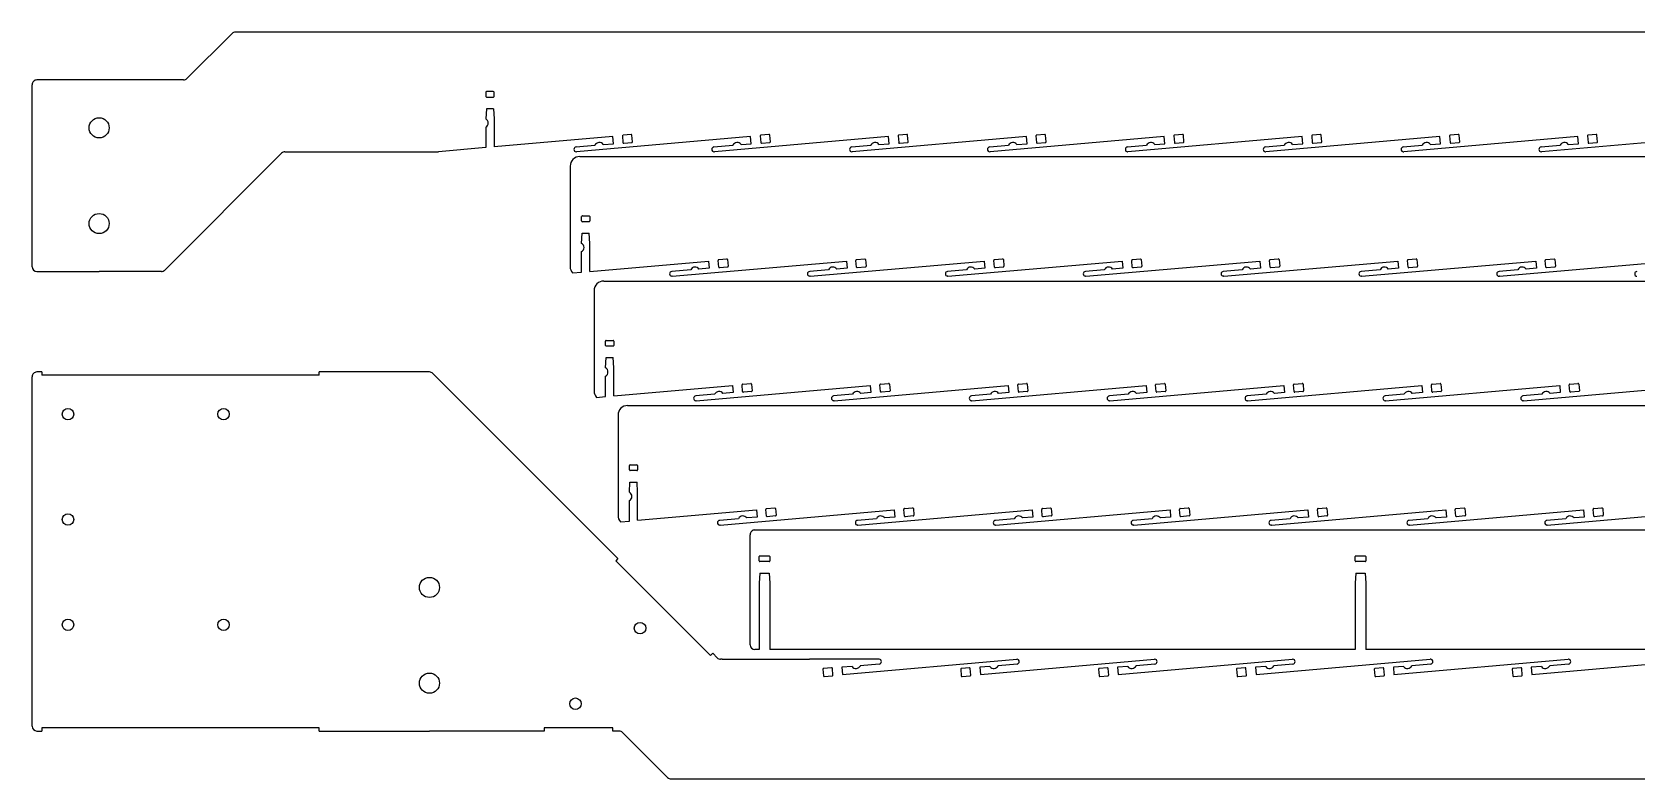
# Model space of a CAD drawing. Header units: millimetres. Extents: x 44 to 1141, y 79 to 235.
# Drawn here: x 43.6 to 378.9, y 79.4 to 235.4 of the extents above; entities that cross this region are included whole.
import ezdxf

# ---------------------------------------------------------------- set-up
doc = ezdxf.new("R2010")
doc.units = ezdxf.units.MM
doc.layers.add('View', color=7, linetype='CONTINUOUS')

msp = doc.modelspace()

# ---------------------------------------------------------------- linework, layer by layer
at = {"layer": 'View'}
for p, q in [((75.996, 225.736), (85.41, 235.15)), ((1007.17, 235.442), (86.117, 235.443)), ((57.644, 225.443), (44.644, 225.443)), ((75.289, 225.443), (57.644, 225.443)), ((43.644, 186.443), (43.644, 224.443)), ((138.444, 222.893), (138.444, 221.993)), ((139.994, 223.043), (138.594, 223.043)), ((138.594, 221.843), (139.994, 221.843)), ((140.144, 221.993), (140.144, 222.893)), ((138.544, 219.443), (138.444, 217.309)), ((140.044, 219.443), (138.544, 219.443)), ((140.044, 219.443), (140.144, 217.309)), ((138.444, 215.577), (138.444, 211.306)), ((140.144, 217.309), (140.144, 211.455)), ((138.444, 211.306), (128.571, 210.443)), ((164.949, 213.625), (140.144, 211.455)), ((157.283, 211.449), (161.229, 211.794)), ((193.749, 213.625), (157.371, 210.443)), ((162.954, 211.945), (165.08, 212.131)), ((165.08, 212.131), (164.949, 213.625)), ((166.946, 213.75), (167.068, 212.355)), ((168.776, 214.06), (167.082, 213.912)), ((167.23, 212.219), (168.924, 212.367)), ((169.06, 212.529), (168.938, 213.924)), ((186.083, 211.449), (190.029, 211.794)), ((222.549, 213.625), (186.171, 210.443)), ((191.754, 211.945), (193.88, 212.131)), ((193.88, 212.131), (193.749, 213.625)), ((195.746, 213.75), (195.868, 212.355)), ((197.576, 214.06), (195.882, 213.912)), ((196.03, 212.219), (197.724, 212.367)), ((197.86, 212.529), (197.738, 213.924)), ((214.883, 211.449), (218.829, 211.794)), ((251.349, 213.625), (214.971, 210.442)), ((220.554, 211.945), (222.68, 212.131)), ((222.68, 212.131), (222.549, 213.625)), ((224.546, 213.75), (224.668, 212.355)), ((226.376, 214.06), (224.682, 213.912)), ((224.83, 212.219), (226.524, 212.367)), ((226.66, 212.529), (226.538, 213.924)), ((243.683, 211.449), (247.629, 211.794)), ((280.149, 213.625), (243.771, 210.442)), ((249.354, 211.945), (251.48, 212.131)), ((251.48, 212.131), (251.349, 213.625)), ((253.346, 213.75), (253.468, 212.355)), ((255.176, 214.06), (253.482, 213.912)), ((253.63, 212.219), (255.324, 212.367)), ((255.46, 212.529), (255.338, 213.924)), ((272.483, 211.449), (276.429, 211.794)), ((308.949, 213.625), (272.571, 210.442)), ((278.154, 211.945), (280.28, 212.131)), ((280.28, 212.131), (280.149, 213.625)), ((282.146, 213.75), (282.268, 212.355)), ((283.976, 214.06), (282.282, 213.912)), ((282.43, 212.219), (284.124, 212.367)), ((284.26, 212.529), (284.138, 213.924)), ((301.283, 211.449), (305.229, 211.794)), ((337.749, 213.625), (301.371, 210.442)), ((306.954, 211.945), (309.08, 212.131)), ((309.08, 212.131), (308.949, 213.625)), ((310.946, 213.75), (311.068, 212.355)), ((312.776, 214.06), (311.082, 213.912)), ((311.23, 212.219), (312.924, 212.367)), ((313.06, 212.529), (312.938, 213.924)), ((330.083, 211.449), (334.029, 211.794)), ((366.549, 213.625), (330.171, 210.442)), ((335.754, 211.945), (337.88, 212.131)), ((337.88, 212.131), (337.749, 213.625)), ((339.746, 213.75), (339.868, 212.355)), ((341.576, 214.06), (339.882, 213.912)), ((340.03, 212.219), (341.724, 212.367)), ((341.86, 212.529), (341.738, 213.924)), ((358.883, 211.449), (362.829, 211.794)), ((395.349, 213.625), (358.971, 210.442)), ((364.554, 211.945), (366.68, 212.131)), ((366.68, 212.131), (366.549, 213.625)), ((368.546, 213.75), (368.668, 212.355)), ((370.376, 214.06), (368.682, 213.912)), ((368.83, 212.219), (370.524, 212.367)), ((370.66, 212.529), (370.538, 213.924)), ((71.351, 185.736), (95.766, 210.15)), ((96.473, 210.443), (128.571, 210.443)), ((157.283, 210.443), (157.371, 210.443)), ((158.044, 209.443), (993.244, 209.442)), ((186.083, 210.443), (186.171, 210.443)), ((214.883, 210.442), (214.971, 210.442)), ((243.683, 210.442), (243.771, 210.442)), ((272.483, 210.442), (272.571, 210.442)), ((301.283, 210.442), (301.371, 210.442)), ((330.083, 210.442), (330.171, 210.442)), ((358.883, 210.442), (358.971, 210.442)), ((156.044, 207.443), (156.044, 186.443)), ((158.444, 195.993), (158.444, 196.893)), ((158.594, 197.043), (159.994, 197.043)), ((159.994, 195.843), (158.594, 195.843)), ((160.144, 196.893), (160.144, 195.993)), ((158.444, 191.309), (158.544, 193.443)), ((158.544, 193.443), (160.044, 193.443)), ((160.144, 191.309), (160.044, 193.443)), ((160.144, 185.455), (160.144, 191.309)), ((158.444, 185.306), (158.444, 189.577)), ((187.068, 186.355), (186.946, 187.75)), ((187.082, 187.912), (188.776, 188.06)), ((188.938, 187.924), (189.06, 186.529)), ((215.868, 186.355), (215.746, 187.75)), ((215.882, 187.912), (217.576, 188.06)), ((217.738, 187.924), (217.86, 186.529)), ((244.668, 186.355), (244.546, 187.75)), ((244.682, 187.912), (246.376, 188.06)), ((246.538, 187.924), (246.66, 186.529)), ((273.468, 186.355), (273.346, 187.75)), ((273.482, 187.912), (275.176, 188.06)), ((275.338, 187.924), (275.46, 186.529)), ((302.268, 186.355), (302.146, 187.75)), ((302.282, 187.912), (303.976, 188.06)), ((304.138, 187.924), (304.26, 186.529)), ((331.068, 186.355), (330.946, 187.75)), ((331.082, 187.912), (332.776, 188.06)), ((332.938, 187.924), (333.06, 186.529)), ((359.868, 186.355), (359.746, 187.75)), ((359.882, 187.912), (361.576, 188.06)), ((361.738, 187.924), (361.86, 186.529)), ((44.644, 185.443), (57.644, 185.443)), ((70.644, 185.443), (57.644, 185.443)), ((156.528, 185.139), (158.444, 185.306)), ((160.144, 185.455), (184.949, 187.625)), ((181.229, 185.794), (177.283, 185.449)), ((177.371, 184.443), (177.283, 184.443)), ((177.371, 184.443), (213.749, 187.625)), ((185.08, 186.131), (182.954, 185.945)), ((184.949, 187.625), (185.08, 186.131)), ((188.924, 186.367), (187.23, 186.219)), ((210.029, 185.794), (206.083, 185.449)), ((206.171, 184.442), (206.083, 184.442)), ((206.171, 184.442), (242.549, 187.625)), ((213.88, 186.131), (211.754, 185.945)), ((213.749, 187.625), (213.88, 186.131)), ((217.724, 186.367), (216.03, 186.219)), ((238.829, 185.794), (234.883, 185.449)), ((234.971, 184.442), (234.883, 184.442)), ((234.971, 184.442), (271.349, 187.625)), ((242.68, 186.131), (240.554, 185.945)), ((242.549, 187.625), (242.68, 186.131)), ((246.524, 186.367), (244.83, 186.219)), ((267.629, 185.794), (263.683, 185.449)), ((263.771, 184.442), (263.683, 184.442)), ((263.771, 184.442), (300.149, 187.625)), ((271.48, 186.131), (269.354, 185.945)), ((271.349, 187.625), (271.48, 186.131)), ((275.324, 186.367), (273.63, 186.219)), ((296.429, 185.794), (292.483, 185.449)), ((292.571, 184.442), (292.483, 184.442)), ((292.571, 184.442), (328.949, 187.625)), ((300.28, 186.131), (298.154, 185.945)), ((300.149, 187.625), (300.28, 186.131)), ((304.124, 186.367), (302.43, 186.219)), ((325.229, 185.794), (321.283, 185.449)), ((321.371, 184.442), (321.283, 184.442)), ((321.371, 184.442), (357.749, 187.625)), ((329.08, 186.131), (326.954, 185.945)), ((328.949, 187.625), (329.08, 186.131)), ((332.924, 186.367), (331.23, 186.219)), ((354.029, 185.794), (350.083, 185.449)), ((350.171, 184.442), (350.083, 184.442)), ((350.171, 184.442), (386.549, 187.625)), ((357.88, 186.131), (355.754, 185.945)), ((357.749, 187.625), (357.88, 186.131)), ((361.724, 186.367), (360.03, 186.219)), ((161.044, 181.443), (161.044, 160.443)), ((163.044, 183.443), (998.244, 183.442)), ((163.594, 171.043), (164.994, 171.043)), ((163.444, 169.993), (163.444, 170.893)), ((164.994, 169.843), (163.594, 169.843)), ((165.144, 170.893), (165.144, 169.993)), ((45.644, 164.443), (44.644, 164.443)), ((45.644, 164.443), (45.644, 163.784)), ((104.644, 164.443), (103.644, 164.443)), ((103.644, 163.784), (103.644, 164.443)), ((126.644, 164.443), (104.644, 164.443)), ((163.444, 165.309), (163.544, 167.443)), ((163.544, 167.443), (165.044, 167.443)), ((165.144, 165.309), (165.044, 167.443)), ((165.144, 159.455), (165.144, 165.309)), ((43.644, 90.443), (43.644, 163.443)), ((103.644, 163.784), (45.644, 163.784)), ((127.351, 164.15), (165.319, 126.182)), ((163.444, 159.306), (163.444, 163.577)), ((165.144, 159.455), (189.949, 161.625)), ((182.371, 158.443), (218.749, 161.625)), ((189.949, 161.625), (190.08, 160.131)), ((192.068, 160.355), (191.946, 161.75)), ((192.082, 161.912), (193.776, 162.06)), ((193.938, 161.924), (194.06, 160.529)), ((211.171, 158.442), (247.549, 161.625)), ((218.749, 161.625), (218.88, 160.131)), ((220.868, 160.355), (220.746, 161.75)), ((220.882, 161.912), (222.576, 162.06)), ((222.738, 161.924), (222.86, 160.529)), ((239.971, 158.442), (276.349, 161.625)), ((247.549, 161.625), (247.68, 160.131)), ((249.668, 160.355), (249.546, 161.75)), ((249.682, 161.912), (251.376, 162.06)), ((251.538, 161.924), (251.66, 160.529)), ((268.771, 158.442), (305.149, 161.625)), ((276.349, 161.625), (276.48, 160.131)), ((278.468, 160.355), (278.346, 161.75)), ((278.482, 161.912), (280.176, 162.06)), ((280.338, 161.924), (280.46, 160.529)), ((297.571, 158.442), (333.949, 161.625)), ((305.149, 161.625), (305.28, 160.131)), ((307.268, 160.355), (307.146, 161.75)), ((307.282, 161.912), (308.976, 162.06)), ((309.138, 161.924), (309.26, 160.529)), ((326.371, 158.442), (362.749, 161.625)), ((333.949, 161.625), (334.08, 160.131)), ((336.068, 160.355), (335.946, 161.75)), ((336.082, 161.912), (337.776, 162.06)), ((337.938, 161.924), (338.06, 160.529)), ((355.171, 158.442), (391.549, 161.625)), ((362.749, 161.625), (362.88, 160.131)), ((364.868, 160.355), (364.746, 161.75)), ((364.882, 161.912), (366.576, 162.06)), ((366.738, 161.924), (366.86, 160.529)), ((161.528, 159.139), (163.444, 159.306)), ((186.229, 159.794), (182.283, 159.449)), ((182.371, 158.443), (182.283, 158.443)), ((190.08, 160.131), (187.954, 159.945)), ((193.924, 160.367), (192.23, 160.219)), ((215.029, 159.794), (211.083, 159.449)), ((211.171, 158.442), (211.083, 158.442)), ((218.88, 160.131), (216.754, 159.945)), ((222.724, 160.367), (221.03, 160.219)), ((243.829, 159.794), (239.883, 159.449)), ((239.971, 158.442), (239.883, 158.442)), ((247.68, 160.131), (245.554, 159.945)), ((251.524, 160.367), (249.83, 160.219)), ((272.629, 159.794), (268.683, 159.449)), ((268.771, 158.442), (268.683, 158.442)), ((276.48, 160.131), (274.354, 159.945)), ((280.324, 160.367), (278.63, 160.219)), ((301.429, 159.794), (297.483, 159.449)), ((297.571, 158.442), (297.483, 158.442)), ((305.28, 160.131), (303.154, 159.945)), ((309.124, 160.367), (307.43, 160.219)), ((330.229, 159.794), (326.283, 159.449)), ((326.371, 158.442), (326.283, 158.442)), ((334.08, 160.131), (331.954, 159.945)), ((337.924, 160.367), (336.23, 160.219)), ((359.029, 159.794), (355.083, 159.449)), ((355.171, 158.442), (355.083, 158.442)), ((362.88, 160.131), (360.754, 159.945)), ((366.724, 160.367), (365.03, 160.219)), ((166.044, 155.443), (166.044, 134.443)), ((168.044, 157.443), (1003.24, 157.442)), ((168.444, 143.993), (168.444, 144.893)), ((168.594, 145.043), (169.994, 145.043)), ((170.144, 144.893), (170.144, 143.993)), ((168.444, 139.309), (168.544, 141.443)), ((168.544, 141.443), (170.044, 141.443)), ((169.994, 143.843), (168.594, 143.843)), ((170.144, 139.309), (170.044, 141.443)), ((168.444, 133.306), (168.444, 137.577)), ((170.144, 133.455), (170.144, 139.309)), ((170.144, 133.455), (194.949, 135.625)), ((187.371, 132.443), (223.749, 135.625)), ((195.08, 134.131), (192.954, 133.945)), ((194.949, 135.625), (195.08, 134.131)), ((197.068, 134.355), (196.946, 135.75)), ((197.082, 135.912), (198.776, 136.06)), ((198.924, 134.367), (197.23, 134.219)), ((198.938, 135.924), (199.06, 134.529)), ((216.171, 132.442), (252.549, 135.625)), ((223.88, 134.131), (221.754, 133.945)), ((223.749, 135.625), (223.88, 134.131)), ((225.868, 134.355), (225.746, 135.75)), ((225.882, 135.912), (227.576, 136.06)), ((227.724, 134.367), (226.03, 134.219)), ((227.738, 135.924), (227.86, 134.529)), ((244.971, 132.442), (281.349, 135.625)), ((252.68, 134.131), (250.554, 133.945)), ((252.549, 135.625), (252.68, 134.131)), ((254.668, 134.355), (254.546, 135.75)), ((254.682, 135.912), (256.376, 136.06)), ((256.524, 134.367), (254.83, 134.219)), ((256.538, 135.924), (256.66, 134.529)), ((273.771, 132.442), (310.149, 135.625)), ((281.48, 134.131), (279.354, 133.945)), ((281.349, 135.625), (281.48, 134.131)), ((283.468, 134.355), (283.346, 135.75)), ((283.482, 135.912), (285.176, 136.06)), ((285.324, 134.367), (283.63, 134.219)), ((285.338, 135.924), (285.46, 134.529)), ((302.571, 132.442), (338.949, 135.625)), ((310.28, 134.131), (308.154, 133.945)), ((310.149, 135.625), (310.28, 134.131)), ((312.268, 134.355), (312.146, 135.75)), ((312.282, 135.912), (313.976, 136.06)), ((314.124, 134.367), (312.43, 134.219)), ((314.138, 135.924), (314.26, 134.529)), ((331.371, 132.442), (367.749, 135.625)), ((339.08, 134.131), (336.954, 133.945)), ((338.949, 135.625), (339.08, 134.131)), ((341.068, 134.355), (340.946, 135.75)), ((341.082, 135.912), (342.776, 136.06)), ((342.924, 134.367), (341.23, 134.219)), ((342.938, 135.924), (343.06, 134.529)), ((360.171, 132.442), (396.549, 135.625)), ((367.88, 134.131), (365.754, 133.945)), ((367.749, 135.625), (367.88, 134.131)), ((369.868, 134.355), (369.746, 135.75)), ((369.882, 135.912), (371.576, 136.06)), ((371.724, 134.367), (370.03, 134.219)), ((371.738, 135.924), (371.86, 134.529)), ((166.528, 133.139), (168.444, 133.306)), ((191.229, 133.794), (187.282, 133.449)), ((187.371, 132.443), (187.282, 132.443)), ((194.644, 131.443), (696.644, 131.442)), ((220.029, 133.794), (216.082, 133.449)), ((216.171, 132.442), (216.082, 132.442)), ((248.829, 133.794), (244.882, 133.449)), ((244.971, 132.442), (244.882, 132.442)), ((277.629, 133.794), (273.682, 133.449)), ((273.771, 132.442), (273.682, 132.442)), ((306.429, 133.794), (302.482, 133.449)), ((302.571, 132.442), (302.482, 132.442)), ((335.229, 133.794), (331.282, 133.449)), ((331.371, 132.442), (331.282, 132.442)), ((364.029, 133.794), (360.082, 133.449)), ((360.171, 132.442), (360.082, 132.442)), ((193.644, 107.443), (193.644, 130.443)), ((165.319, 126.182), (166.026, 125.475)), ((166.026, 125.475), (165.56, 125.009)), ((165.56, 125.009), (185.359, 105.21)), ((195.544, 124.993), (195.544, 125.893)), ((195.694, 126.043), (197.594, 126.043)), ((197.594, 124.843), (195.694, 124.843)), ((197.744, 125.893), (197.744, 124.993)), ((320.044, 124.992), (320.044, 125.892)), ((320.194, 126.042), (322.094, 126.042)), ((322.094, 124.842), (320.194, 124.842)), ((322.244, 125.892), (322.244, 124.992)), ((195.644, 122.443), (195.544, 120.309)), ((195.644, 122.443), (197.644, 122.443)), ((197.644, 122.443), (197.744, 120.309)), ((320.144, 122.442), (320.044, 120.308)), ((320.144, 122.442), (322.144, 122.442)), ((322.144, 122.442), (322.244, 120.308)), ((195.544, 120.309), (195.544, 106.443)), ((197.744, 120.309), (197.744, 118.576)), ((197.744, 118.576), (197.744, 106.443)), ((320.044, 120.308), (320.044, 106.442)), ((322.244, 120.308), (322.244, 118.576)), ((322.244, 118.576), (322.244, 106.442)), ((185.359, 105.21), (185.825, 105.676)), ((185.825, 105.676), (186.766, 104.735)), ((187.805, 104.443), (187.473, 104.443)), ((187.805, 104.442), (187.805, 104.443)), ((187.805, 104.442), (206.063, 104.442)), ((195.544, 106.443), (194.644, 106.443)), ((320.044, 106.442), (197.744, 106.443)), ((220.518, 104.442), (206.063, 104.442)), ((206.063, 104.442), (206.063, 104.442)), ((212.939, 101.26), (249.318, 104.442)), ((220.606, 104.442), (220.518, 104.442)), ((241.739, 101.26), (278.118, 104.442)), ((249.406, 104.442), (249.318, 104.442)), ((270.539, 101.26), (306.918, 104.442)), ((278.206, 104.442), (278.118, 104.442)), ((299.339, 101.26), (335.718, 104.442)), ((307.006, 104.442), (306.918, 104.442)), ((444.544, 106.442), (322.244, 106.442)), ((328.139, 101.26), (364.518, 104.442)), ((335.806, 104.442), (335.718, 104.442)), ((356.939, 101.26), (393.318, 104.442)), ((364.606, 104.442), (364.518, 104.442)), ((208.828, 102.356), (208.95, 100.961)), ((210.658, 102.666), (208.965, 102.518)), ((209.113, 100.825), (210.806, 100.973)), ((210.943, 101.135), (210.821, 102.53)), ((214.934, 102.94), (212.809, 102.754)), ((212.809, 102.754), (212.939, 101.26)), ((220.606, 103.436), (216.66, 103.091)), ((237.628, 102.356), (237.75, 100.961)), ((239.458, 102.666), (237.765, 102.518)), ((237.913, 100.825), (239.606, 100.973)), ((239.743, 101.135), (239.621, 102.53)), ((243.734, 102.94), (241.609, 102.754)), ((241.609, 102.754), (241.739, 101.26)), ((249.406, 103.436), (245.46, 103.091)), ((266.428, 102.356), (266.55, 100.961)), ((268.258, 102.666), (266.565, 102.518)), ((266.713, 100.825), (268.406, 100.973)), ((268.543, 101.135), (268.421, 102.53)), ((272.534, 102.94), (270.409, 102.754)), ((270.409, 102.754), (270.539, 101.26)), ((278.206, 103.436), (274.26, 103.091)), ((295.228, 102.356), (295.35, 100.961)), ((297.058, 102.666), (295.365, 102.518)), ((295.513, 100.825), (297.206, 100.973)), ((297.343, 101.135), (297.221, 102.53)), ((301.334, 102.94), (299.209, 102.754)), ((299.209, 102.754), (299.339, 101.26)), ((307.006, 103.436), (303.06, 103.091)), ((324.028, 102.356), (324.15, 100.961)), ((325.858, 102.666), (324.165, 102.518)), ((324.313, 100.824), (326.006, 100.973)), ((326.143, 101.135), (326.021, 102.53)), ((330.134, 102.94), (328.009, 102.754)), ((328.009, 102.754), (328.139, 101.26)), ((335.806, 103.436), (331.86, 103.091)), ((352.828, 102.355), (352.95, 100.961)), ((354.658, 102.666), (352.965, 102.518)), ((353.113, 100.824), (354.806, 100.973)), ((354.943, 101.135), (354.821, 102.53)), ((358.934, 102.94), (356.809, 102.754)), ((356.809, 102.754), (356.939, 101.26)), ((364.606, 103.436), (360.66, 103.091)), ((44.644, 89.443), (45.644, 89.443)), ((45.644, 90.102), (45.644, 89.443)), ((103.644, 90.101), (45.644, 90.102)), ((103.644, 89.443), (103.644, 90.101)), ((103.644, 89.443), (126.644, 89.443)), ((150.644, 89.443), (126.644, 89.443)), ((150.644, 90.101), (150.644, 89.443)), ((164.959, 90.101), (150.644, 90.101)), ((164.959, 89.442), (164.959, 90.101)), ((166.289, 89.442), (164.959, 89.442)), ((166.996, 89.15), (176.41, 79.735)), ((177.117, 79.442), (1098.17, 79.442))]:
    msp.add_line(p, q, dxfattribs=at)
for centre, radius in [((57.644, 215.443), 2.1), ((57.644, 195.443), 2.1), ((51.144, 155.643), 1.2), ((83.644, 155.643), 1.2), ((51.144, 133.643), 1.2), ((126.644, 119.443), 2.1), ((51.144, 111.643), 1.2), ((83.644, 111.643), 1.2), ((170.644, 110.943), 1.2), ((126.644, 99.443), 2.1), ((157.144, 95.142), 1.2)]:
    msp.add_circle(centre, radius, dxfattribs=at)
for centre, radius, start, end in [((86.117, 234.443), 1, 89.9999, 135), ((44.644, 224.443), 1, 89.9999, 180), ((75.289, 226.443), 1, -90.0001, -45.0001), ((138.594, 222.893), 0.15, 89.9999, 180), ((138.594, 221.993), 0.15, 180, -90.0001), ((139.994, 222.893), 0.15, -0.00006, 89.9999), ((139.994, 221.993), 0.15, -90.0001, -0.00006), ((137.944, 216.443), 1, -60.0001, 59.9999), ((157.327, 210.946), 0.505, 94.9999, -95.0001), ((162.135, 211.371), 1, 34.9999, 155), ((167.095, 213.763), 0.15, 94.9999, -175), ((167.217, 212.368), 0.15, -175, -85.0001), ((168.789, 213.911), 0.15, 4.99994, 94.9999), ((168.911, 212.516), 0.15, -85.0001, 4.99994), ((186.127, 210.946), 0.505, 94.9999, -95.0001), ((190.935, 211.371), 1, 34.9999, 155), ((195.895, 213.763), 0.15, 94.9999, -175), ((196.017, 212.368), 0.15, -175, -85.0001), ((197.589, 213.911), 0.15, 4.99994, 94.9999), ((197.711, 212.516), 0.15, -85.0001, 4.99994), ((214.927, 210.946), 0.505, 94.9999, -95.0001), ((219.735, 211.371), 1, 34.9999, 155), ((224.695, 213.763), 0.15, 94.9999, -175), ((224.817, 212.368), 0.15, -175, -85.0001), ((226.389, 213.911), 0.15, 4.99994, 94.9999), ((226.511, 212.516), 0.15, -85.0001, 4.99994), ((243.727, 210.946), 0.505, 94.9999, -95.0001), ((248.535, 211.371), 1, 34.9999, 155), ((253.495, 213.763), 0.15, 94.9999, -175), ((253.617, 212.368), 0.15, -175, -85.0001), ((255.189, 213.911), 0.15, 4.99994, 94.9999), ((255.311, 212.516), 0.15, -85.0001, 4.99994), ((272.527, 210.946), 0.505, 94.9999, -95.0001), ((277.335, 211.371), 1, 34.9999, 155), ((282.295, 213.763), 0.15, 94.9999, -175), ((282.417, 212.368), 0.15, -175, -85.0001), ((283.989, 213.911), 0.15, 4.99994, 94.9999), ((284.111, 212.516), 0.15, -85.0001, 4.99994), ((301.327, 210.946), 0.505, 94.9999, -95.0001), ((306.135, 211.371), 1, 34.9999, 155), ((311.095, 213.763), 0.15, 94.9999, -175), ((311.217, 212.368), 0.15, -175, -85.0001), ((312.789, 213.911), 0.15, 4.99994, 94.9999), ((312.911, 212.516), 0.15, -85.0001, 4.99994), ((330.127, 210.945), 0.505, 94.9999, -95.0001), ((334.935, 211.371), 1, 34.9999, 155), ((339.895, 213.763), 0.15, 94.9999, -175), ((340.017, 212.368), 0.15, -175, -85.0001), ((341.589, 213.911), 0.15, 4.99994, 94.9999), ((341.711, 212.516), 0.15, -85.0001, 4.99994), ((358.927, 210.945), 0.505, 94.9999, -95.0001), ((363.735, 211.371), 1, 34.9999, 155), ((368.695, 213.763), 0.15, 94.9999, -175), ((368.817, 212.368), 0.15, -175, -85.0001), ((370.389, 213.911), 0.15, 4.99994, 94.9999), ((370.511, 212.516), 0.15, -85.0001, 4.99994), ((96.473, 209.443), 1, 89.9999, 135), ((158.044, 207.443), 2, 89.9999, 180), ((158.594, 196.893), 0.15, 89.9999, 180), ((158.594, 195.993), 0.15, 180, -90.0001), ((159.994, 196.893), 0.15, -0.00006, 89.9999), ((159.994, 195.993), 0.15, -90.0001, -0.00006), ((157.944, 190.443), 1, -60.0001, 59.9999), ((187.095, 187.763), 0.15, 94.9999, -175), ((188.789, 187.911), 0.15, 4.99994, 94.9999), ((215.895, 187.763), 0.15, 94.9999, -175), ((217.589, 187.911), 0.15, 4.99994, 94.9999), ((244.695, 187.763), 0.15, 94.9999, -175), ((246.389, 187.911), 0.15, 4.99994, 94.9999), ((273.495, 187.763), 0.15, 94.9999, -175), ((275.189, 187.911), 0.15, 4.99994, 94.9999), ((302.295, 187.763), 0.15, 94.9999, -175), ((303.989, 187.911), 0.15, 4.99994, 94.9999), ((331.095, 187.763), 0.15, 94.9999, -175), ((332.789, 187.911), 0.15, 4.99994, 94.9999), ((359.895, 187.763), 0.15, 94.9999, -175), ((361.589, 187.911), 0.15, 4.99994, 94.9999), ((44.644, 186.443), 1, 180, -90.0001), ((70.644, 186.443), 1, -90.0001, -45.0001), ((158.044, 186.443), 2, 180, -139.314), ((177.327, 184.946), 0.505, 94.9999, -95.0001), ((182.135, 185.371), 1, 34.9999, 155), ((187.217, 186.368), 0.15, -175, -85.0001), ((188.911, 186.516), 0.15, -85.0001, 4.99994), ((206.127, 184.946), 0.505, 94.9999, -95.0001), ((210.935, 185.371), 1, 34.9999, 155), ((216.017, 186.368), 0.15, -175, -85.0001), ((217.711, 186.516), 0.15, -85.0001, 4.99994), ((234.927, 184.946), 0.505, 94.9999, -95.0001), ((239.735, 185.371), 1, 34.9999, 155), ((244.817, 186.368), 0.15, -175, -85.0001), ((246.511, 186.516), 0.15, -85.0001, 4.99994), ((263.727, 184.946), 0.505, 94.9999, -95.0001), ((268.535, 185.371), 1, 34.9999, 155), ((273.617, 186.368), 0.15, -175, -85.0001), ((275.311, 186.516), 0.15, -85.0001, 4.99994), ((292.527, 184.946), 0.505, 94.9999, -95.0001), ((297.335, 185.371), 1, 34.9999, 155), ((302.417, 186.368), 0.15, -175, -85.0001), ((304.111, 186.516), 0.15, -85.0001, 4.99994), ((321.327, 184.946), 0.505, 94.9999, -95.0001), ((326.135, 185.371), 1, 34.9999, 155), ((331.217, 186.368), 0.15, -175, -85.0001), ((332.911, 186.516), 0.15, -85.0001, 4.99994), ((350.127, 184.945), 0.505, 94.9999, -95.0001), ((354.935, 185.371), 1, 34.9999, 155), ((360.017, 186.368), 0.15, -175, -85.0001), ((361.711, 186.516), 0.15, -85.0001, 4.99994), ((378.927, 184.945), 0.505, 94.9999, -95.0001), ((163.044, 181.443), 2, 89.9999, 180), ((163.594, 170.893), 0.15, 89.9999, 180), ((164.994, 170.893), 0.15, -0.00006, 89.9999), ((163.594, 169.993), 0.15, 180, -90.0001), ((164.994, 169.993), 0.15, -90.0001, -0.00006), ((44.644, 163.443), 1, 89.9999, 180), ((126.644, 163.443), 1, 44.9999, 89.9999), ((162.944, 164.443), 1, -60.0001, 59.9999), ((192.095, 161.763), 0.15, 94.9999, -175), ((193.789, 161.911), 0.15, 4.99994, 94.9999), ((220.895, 161.763), 0.15, 94.9999, -175), ((222.589, 161.911), 0.15, 4.99994, 94.9999), ((249.695, 161.763), 0.15, 94.9999, -175), ((251.389, 161.911), 0.15, 4.99994, 94.9999), ((278.495, 161.763), 0.15, 94.9999, -175), ((280.189, 161.911), 0.15, 4.99994, 94.9999), ((307.295, 161.763), 0.15, 94.9999, -175), ((308.989, 161.911), 0.15, 4.99994, 94.9999), ((336.095, 161.763), 0.15, 94.9999, -175), ((337.789, 161.911), 0.15, 4.99994, 94.9999), ((364.895, 161.763), 0.15, 94.9999, -175), ((366.589, 161.911), 0.15, 4.99994, 94.9999), ((163.044, 160.443), 2, 180, -139.314), ((182.327, 158.946), 0.505, 94.9999, -95.0001), ((187.135, 159.371), 1, 34.9999, 155), ((192.217, 160.368), 0.15, -175, -85.0001), ((193.911, 160.516), 0.15, -85.0001, 4.99994), ((211.127, 158.946), 0.505, 94.9999, -95.0001), ((215.935, 159.371), 1, 34.9999, 155), ((221.017, 160.368), 0.15, -175, -85.0001), ((222.711, 160.516), 0.15, -85.0001, 4.99994), ((239.927, 158.946), 0.505, 94.9999, -95.0001), ((244.735, 159.371), 1, 34.9999, 155), ((249.817, 160.368), 0.15, -175, -85.0001), ((251.511, 160.516), 0.15, -85.0001, 4.99994), ((268.727, 158.946), 0.505, 94.9999, -95.0001), ((273.535, 159.371), 1, 34.9999, 155), ((278.617, 160.368), 0.15, -175, -85.0001), ((280.311, 160.516), 0.15, -85.0001, 4.99994), ((297.527, 158.946), 0.505, 94.9999, -95.0001), ((302.335, 159.371), 1, 34.9999, 155), ((307.417, 160.368), 0.15, -175, -85.0001), ((309.111, 160.516), 0.15, -85.0001, 4.99994), ((326.327, 158.945), 0.505, 94.9999, -95.0001), ((331.135, 159.371), 1, 34.9999, 155), ((336.217, 160.368), 0.15, -175, -85.0001), ((337.911, 160.516), 0.15, -85.0001, 4.99994), ((355.127, 158.945), 0.505, 94.9999, -95.0001), ((359.935, 159.371), 1, 34.9999, 155), ((365.017, 160.368), 0.15, -175, -85.0001), ((366.711, 160.516), 0.15, -85.0001, 4.99994), ((168.044, 155.443), 2, 89.9999, 180), ((168.594, 144.893), 0.15, 89.9999, 180), ((169.994, 144.893), 0.15, -0.00006, 89.9999), ((168.594, 143.993), 0.15, 180, -90.0001), ((169.994, 143.993), 0.15, -90.0001, -0.00006), ((167.944, 138.443), 1, -60.0001, 59.9999), ((168.044, 134.443), 2, 180, -139.314), ((192.135, 133.371), 1, 34.9999, 155), ((197.095, 135.763), 0.15, 94.9999, -175), ((197.217, 134.368), 0.15, -175, -85.0001), ((198.789, 135.911), 0.15, 4.99994, 94.9999), ((198.911, 134.516), 0.15, -85.0001, 4.99994), ((220.935, 133.371), 1, 34.9999, 155), ((225.895, 135.763), 0.15, 94.9999, -175), ((226.017, 134.368), 0.15, -175, -85.0001), ((227.589, 135.911), 0.15, 4.99994, 94.9999), ((227.711, 134.516), 0.15, -85.0001, 4.99994), ((249.735, 133.371), 1, 34.9999, 155), ((254.695, 135.763), 0.15, 94.9999, -175), ((254.817, 134.368), 0.15, -175, -85.0001), ((256.389, 135.911), 0.15, 4.99994, 94.9999), ((256.511, 134.516), 0.15, -85.0001, 4.99994), ((278.535, 133.371), 1, 34.9999, 155), ((283.495, 135.763), 0.15, 94.9999, -175), ((283.617, 134.368), 0.15, -175, -85.0001), ((285.189, 135.911), 0.15, 4.99994, 94.9999), ((285.311, 134.516), 0.15, -85.0001, 4.99994), ((307.335, 133.371), 1, 34.9999, 155), ((312.295, 135.763), 0.15, 94.9999, -175), ((312.417, 134.368), 0.15, -175, -85.0001), ((313.989, 135.911), 0.15, 4.99994, 94.9999), ((314.111, 134.516), 0.15, -85.0001, 4.99994), ((336.135, 133.371), 1, 34.9999, 155), ((341.095, 135.763), 0.15, 94.9999, -175), ((341.217, 134.368), 0.15, -175, -85.0001), ((342.789, 135.911), 0.15, 4.99994, 94.9999), ((342.911, 134.516), 0.15, -85.0001, 4.99994), ((364.935, 133.371), 1, 34.9999, 155), ((369.895, 135.763), 0.15, 94.9999, -175), ((370.017, 134.368), 0.15, -175, -85.0001), ((371.589, 135.911), 0.15, 4.99994, 94.9999), ((371.711, 134.516), 0.15, -85.0001, 4.99994), ((187.327, 132.946), 0.505, 94.9999, -95.0001), ((194.644, 130.443), 1, 89.9999, 180), ((216.127, 132.946), 0.505, 94.9999, -95.0001), ((244.927, 132.946), 0.505, 94.9999, -95.0001), ((273.727, 132.946), 0.505, 94.9999, -95.0001), ((302.527, 132.946), 0.505, 94.9999, -95.0001), ((331.327, 132.945), 0.505, 94.9999, -95.0001), ((360.127, 132.945), 0.505, 94.9999, -95.0001), ((195.694, 125.893), 0.15, 89.9999, 180), ((195.694, 124.993), 0.15, 180, -90.0001), ((197.594, 125.893), 0.15, -0.00006, 89.9999), ((197.594, 124.993), 0.15, -90.0001, -0.00006), ((320.194, 125.892), 0.15, 89.9999, 180), ((320.194, 124.992), 0.15, 180, -90.0001), ((322.094, 125.892), 0.15, -0.00006, 89.9999), ((322.094, 124.992), 0.15, -90.0001, -0.00006), ((194.644, 107.443), 1, 180, -90.0001), ((187.473, 105.443), 1, -135, -90.0001), ((220.562, 103.939), 0.505, -85.0001, 84.9999), ((249.362, 103.939), 0.505, -85.0001, 84.9999), ((278.162, 103.939), 0.505, -85.0001, 84.9999), ((306.962, 103.939), 0.505, -85.0001, 84.9999), ((335.762, 103.939), 0.505, -85.0001, 84.9999), ((364.562, 103.939), 0.505, -85.0001, 84.9999), ((208.978, 102.369), 0.15, 94.9999, -175), ((209.1, 100.974), 0.15, -175, -85.0001), ((210.671, 102.517), 0.15, 4.99994, 94.9999), ((210.793, 101.122), 0.15, -85.0001, 4.99994), ((215.754, 103.514), 1, -145, -25.0001), ((237.778, 102.369), 0.15, 94.9999, -175), ((237.9, 100.974), 0.15, -175, -85.0001), ((239.471, 102.517), 0.15, 4.99994, 94.9999), ((239.593, 101.122), 0.15, -85.0001, 4.99994), ((244.554, 103.514), 1, -145, -25.0001), ((266.578, 102.369), 0.15, 94.9999, -175), ((266.7, 100.974), 0.15, -175, -85.0001), ((268.271, 102.517), 0.15, 4.99994, 94.9999), ((268.393, 101.122), 0.15, -85.0001, 4.99994), ((273.354, 103.514), 1, -145, -25.0001), ((295.378, 102.369), 0.15, 94.9999, -175), ((295.5, 100.974), 0.15, -175, -85.0001), ((297.071, 102.517), 0.15, 4.99994, 94.9999), ((297.193, 101.122), 0.15, -85.0001, 4.99994), ((302.154, 103.514), 1, -145, -25.0001), ((324.178, 102.369), 0.15, 94.9999, -175), ((324.3, 100.974), 0.15, -175, -85.0001), ((325.871, 102.517), 0.15, 4.99994, 94.9999), ((325.993, 101.122), 0.15, -85.0001, 4.99994), ((330.954, 103.514), 1, -145, -25.0001), ((352.978, 102.369), 0.15, 94.9999, -175), ((353.1, 100.974), 0.15, -175, -85.0001), ((354.671, 102.517), 0.15, 4.99994, 94.9999), ((354.793, 101.122), 0.15, -85.0001, 4.99994), ((359.754, 103.513), 1, -145, -25.0001), ((44.644, 90.443), 1, 180, -90.0001), ((166.289, 88.442), 1, 44.9999, 89.9999), ((177.117, 80.442), 1, -135, -90.0001)]:
    msp.add_arc(centre, radius, start, end, dxfattribs=at)

doc.saveas('drawing.dxf')
